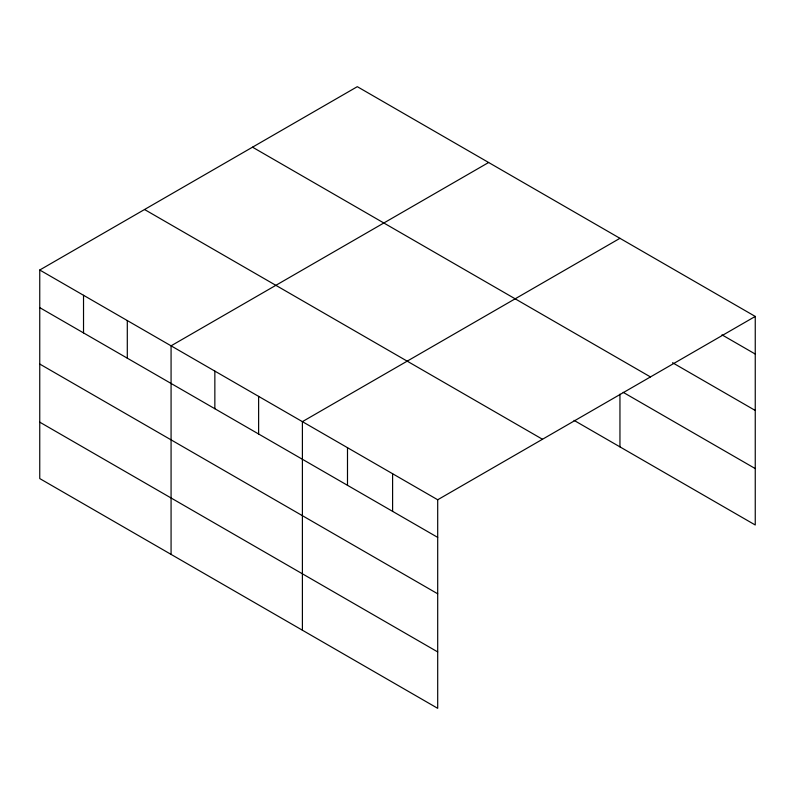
<?xml version="1.0" encoding="UTF-8"?>
<svg xmlns="http://www.w3.org/2000/svg" width="795" height="795" viewBox="0 0 795 795"><rect width="100%" height="100%" fill="white"/><g stroke="black" fill="none" stroke-linecap="round" stroke-linejoin="round"><path stroke-width="1.19" d="M437.697 593.795L437.697 499.767L39.75 270.012L39.75 478.57L437.697 708.325L437.697 593.795L39.75 364.04M574.04 420.366L755.25 524.988L755.25 316.43L357.303 86.675L39.75 270.012M488.627 162.498L171.074 345.825L171.074 554.393M619.951 238.311L302.398 421.648L302.398 630.206M437.697 499.767L755.25 316.43M721.959 334.834L755.25 354.053M672.56 362.729L755.25 410.459M252.512 147.174L650.459 376.929M623.171 392.323L755.25 468.583M144.541 209.512L542.488 439.267M39.75 307.635L437.697 537.39M39.75 422.165L437.697 651.92M619.951 394.141L619.951 446.87M392.601 473.731L392.601 511.354M347.495 447.684L347.495 485.308M258.623 396.377L258.623 434M214.849 371.106L214.849 408.729M127.299 320.554L127.299 358.177M83.525 295.283L83.525 332.906"/></g></svg>
